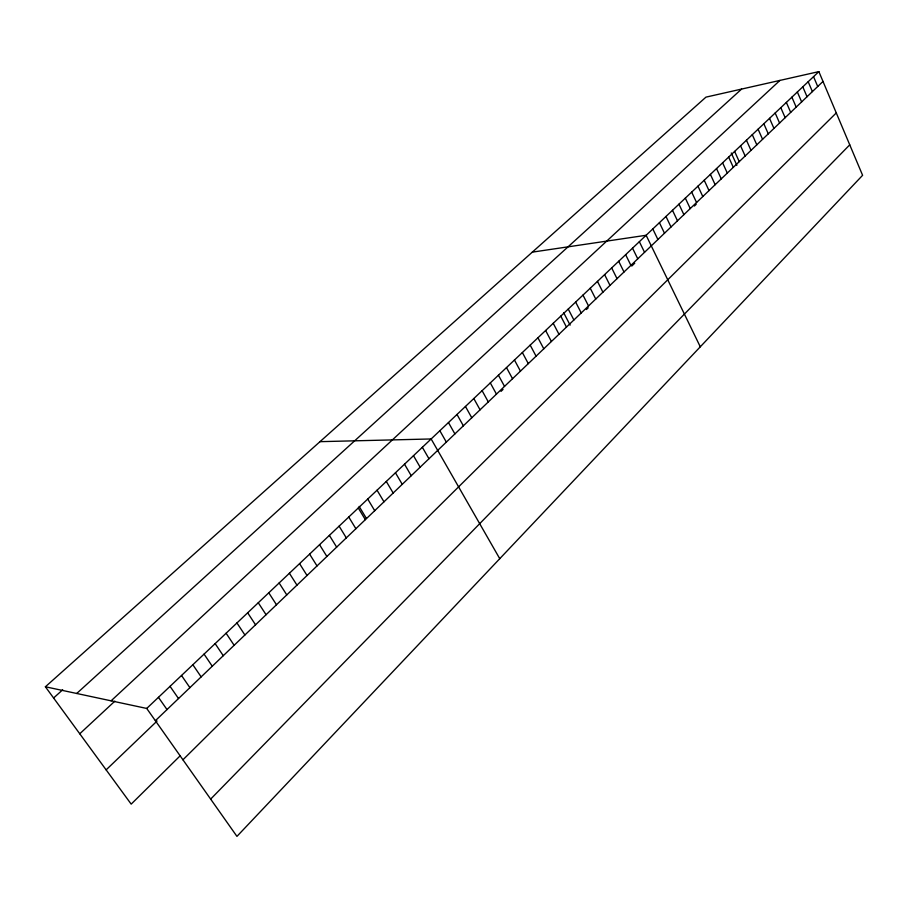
<?xml version="1.0" encoding="UTF-8"?>
<svg xmlns="http://www.w3.org/2000/svg" width="908" height="908" viewBox="0 0 908 908"><rect width="100%" height="100%" fill="white"/><g stroke="black" fill="none" stroke-linecap="round" stroke-linejoin="round"><path stroke-width="1.36" d="M210.656 799.108L849.74 144.826M182.939 759.792L836.279 112.921M179.988 755.967L131.183 804.125L45.4 686.777L705.959 97.133L818.857 71.618L862.6 175.301L236.943 836.381L146.721 708.444L45.4 686.777M155.37 720.714L823 81.448M106.134 769.859L157.061 721.043M501.023 391.371L503.032 389.453M586.42 309.514L588.225 307.789M631.775 266.055L634.726 263.218M694.393 206.025L696.209 204.289M146.721 708.444L818.857 71.618M111.094 700.828L779.938 80.415M79.756 733.778L114.862 701.158M76.715 693.474L741.586 89.086M53.595 697.991L62.686 689.796M532.304 252.14L646.133 235.274L700.284 346.799M319.991 441.663L431.141 438.961L499.752 558.681M158.446 697.333L167.004 709.568M170.046 686.346L178.513 698.547M181.509 675.473L189.897 687.651M192.848 664.735L201.145 676.88M204.062 654.112L212.268 666.234M215.139 643.613L223.266 655.701M226.103 633.228L234.139 645.293M236.943 622.956L244.899 634.987M247.668 612.798L255.534 624.795M258.269 602.753L266.067 614.716M268.768 592.81L276.475 604.751M279.142 582.981L286.769 594.888M289.402 573.254L296.961 585.138M299.561 563.63L307.04 575.479M309.605 554.118L317.017 565.934M319.548 544.698L326.891 556.479M329.388 535.38L336.652 547.127M339.115 526.152L346.311 537.876M348.751 517.027L355.879 528.717M359.137 506.414L366.423 518.468M358.285 507.992L365.345 519.66M367.729 499.048L374.709 510.693M377.058 490.207L383.982 501.806M386.309 481.444L393.164 493.021M395.457 472.773L402.255 484.327M404.514 464.192L411.245 475.713M413.481 455.702L420.154 467.189M422.356 447.292L428.962 458.744M439.847 430.721L446.339 442.105M448.461 422.549L454.897 433.922M456.996 414.468L463.364 425.807M465.452 406.466L471.763 417.771M473.817 398.533L480.071 409.814M482.103 390.678L488.3 401.926M490.309 382.904L496.449 394.117M498.435 375.208L504.53 386.388M506.494 367.581L512.532 378.727M514.461 360.022L520.454 371.145M522.361 352.531L528.297 363.631M530.193 345.119L536.072 356.186M537.945 337.776L543.779 348.808M545.629 330.501L551.406 341.51M553.233 323.293L558.965 334.269M560.781 316.143L566.456 327.096M563.675 312.715L570.122 325.143M568.249 309.06L573.879 319.979M575.649 302.058L581.234 312.942M582.981 295.1L588.532 305.962M590.257 288.211L595.75 299.05M597.464 281.389L602.912 292.194M604.603 274.625L610.006 285.396M611.674 267.917L617.031 278.665M618.688 261.277L624 271.991M625.635 254.694L630.912 265.374M632.524 248.156L637.756 258.825M639.357 241.687L644.544 252.322M652.807 228.952L657.914 239.53M659.424 222.676L664.486 233.231M665.984 216.467L671.012 226.977M672.487 210.293L677.481 220.792M678.946 204.186L683.894 214.651M685.336 198.126L690.25 208.556M691.68 192.11L696.561 202.518M697.968 186.151L702.803 196.537M704.211 180.249L709.012 190.601M710.396 174.381L715.152 184.71M716.525 168.57L721.258 178.876M722.609 162.816L727.308 173.088M731.269 152.975L736.865 165.324M728.647 157.095L733.301 167.344M734.629 151.42L739.248 161.647M740.565 145.802L745.15 155.994M746.455 140.229L751.007 150.387M752.289 134.69L756.807 144.826M758.089 129.208L762.572 139.31M763.832 123.76L768.281 133.839M769.53 118.358L773.957 128.414M775.182 113.001L779.575 123.034M780.801 107.689L785.159 117.688M786.362 102.411L790.686 112.388M791.89 97.179L796.18 107.133M797.36 91.992L801.628 101.912M802.797 86.839L807.03 96.736M808.199 81.731L812.399 91.606M813.545 76.658L817.722 86.51"/></g></svg>
